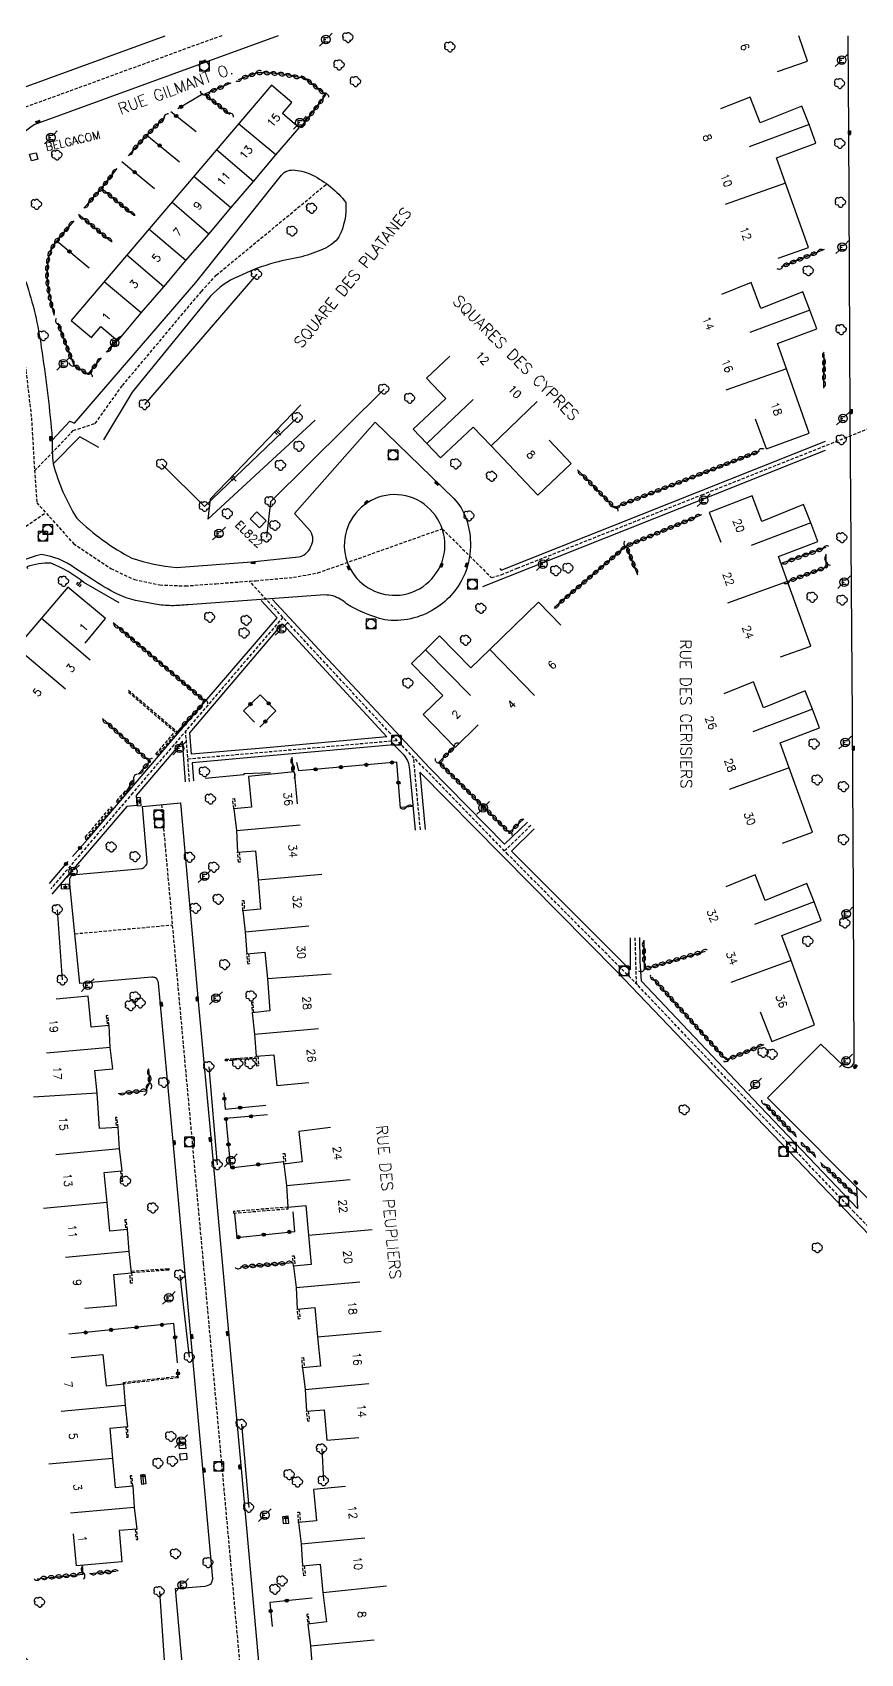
# Model space of a CAD drawing. Header units: millimetres. Extents: x 108999 to 110000, y 127999 to 129001.
# Drawn here: x 109572.3 to 109701.7, y 128747.2 to 129000.5 of the extents above; entities that cross this region are included whole.
import ezdxf
from ezdxf.enums import TextEntityAlignment as Align

# ---------------------------------------------------------------- set-up
doc = ezdxf.new("R2010")
doc.units = ezdxf.units.MM
doc.linetypes.add('DASHED', pattern=[0.75, 0.5, -0.25])
doc.layers.get('0').update_dxf_attribs({"linetype": 'CONTINUOUS'})
for name, color, linetype in [('W0001', 6, 'DASHED'), ('W0008', 7, 'CONTINUOUS'), ('W0100', 7, 'CONTINUOUS'), ('W0112', 1, 'DASHED'), ('W0211', 2, 'CONTINUOUS'), ('W0300', 7, 'CONTINUOUS'), ('W0302', 3, 'CONTINUOUS'), ('W0310', 3, 'CONTINUOUS'), ('W0322', 7, 'CONTINUOUS'), ('W0334', 7, 'CONTINUOUS'), ('W0400', 7, 'CONTINUOUS'), ('W0420', 7, 'CONTINUOUS'), ('W0471', 7, 'CONTINUOUS'), ('W0984', 7, 'CONTINUOUS'), ('W0989', 7, 'CONTINUOUS'), ('W0991', 7, 'CONTINUOUS'), ('W1102', 7, 'CONTINUOUS')]:
    doc.layers.add(name, color=color, linetype=linetype)
doc.styles.get("Standard").update_dxf_attribs({"font": 'romans.shx', "width": 0.85})

# ---------------------------------------------------------------- blocks, each defined once
blk = doc.blocks.new('T300')
for p, q in [((-0.8, 0.51), (-0.86, 0.34)), ((-0.86, 0.34), (-0.86, 0.17)), ((-0.86, 0.17), (-0.74, 0.06)), ((-0.69, 0.63), (-0.8, 0.51)), ((-0.8, -0.06), (-0.74, 0.06)), ((-0.74, 0.06), (-0.69, 0.11)), ((-0.57, 0.69), (-0.69, 0.63)), ((-0.46, 0.69), (-0.57, 0.69)), ((-0.29, 0.63), (-0.46, 0.69)), ((-0.29, 0.63), (-0.17, 0.74)), ((-0.23, 0.57), (-0.29, 0.63)), ((-0.17, 0.74), (-0.06, 0.8)), ((-0.06, 0.8), (0.06, 0.8)), ((0.06, 0.8), (0.23, 0.74)), ((0.23, 0.74), (0.34, 0.63)), ((0.34, 0.63), (0.4, 0.51)), ((0.46, 0.46), (0.34, 0.46)), ((0.4, 0.51), (0.4, 0.46)), ((0.57, 0.4), (0.46, 0.46)), ((0.57, 0.4), (0.69, 0.29)), ((0.69, 0.29), (0.74, 0.17)), ((0.74, 0.06), (0.69, -0.17)), ((0.74, 0.17), (0.74, 0.06)), ((-0.8, -0.17), (-0.8, -0.06)), ((-0.8, -0.23), (-0.8, -0.17)), ((-0.74, -0.34), (-0.8, -0.23)), ((-0.69, -0.4), (-0.74, -0.34)), ((-0.51, -0.46), (-0.69, -0.4)), ((-0.4, -0.46), (-0.51, -0.46)), ((-0.4, -0.46), (-0.34, -0.46)), ((-0.34, -0.46), (-0.34, -0.4)), ((-0.34, -0.51), (-0.34, -0.46)), ((-0.29, -0.63), (-0.34, -0.51)), ((-0.17, -0.74), (-0.29, -0.63)), ((-0.06, -0.8), (-0.17, -0.74)), ((0.06, -0.8), (-0.06, -0.8)), ((0.17, -0.74), (0.06, -0.8)), ((0.23, -0.69), (0.17, -0.74)), ((0.29, -0.46), (0.23, -0.46)), ((0.29, -0.63), (0.23, -0.69)), ((0.46, -0.4), (0.29, -0.46)), ((0.34, -0.51), (0.29, -0.63)), ((0.34, -0.51), (0.34, -0.46)), ((0.57, -0.34), (0.46, -0.4)), ((0.63, -0.29), (0.57, -0.34)), ((0.69, -0.17), (0.63, -0.29))]:
    blk.add_line(p, q)
blk = doc.blocks.new('T471')
for p, q in [((-0.333334, 0.333334), (-0.333334, -0.333334)), ((-0.333334, 0.333334), (0.333334, 0.333334)), ((-0.333334, 0), (0, 0)), ((0.500001, 0.500001), (1.000002, 1.000002)), ((-0.500001, -0.500001), (-1.000002, -1.000002)), ((-0.333334, -0.333334), (0.333334, -0.333334))]:
    blk.add_line(p, q)
blk.add_ellipse((0, 0), major_axis=(0.471405, 0.471405), ratio=1, start_param=5.4977871438, end_param=11.780972451)
blk = doc.blocks.new('T400')
for p, q in [((-0.15, 0.3), (0.15, 0.3)), ((-0.15, -0.25), (-0.15, 0.3)), ((-0.15, 0.15), (0.15, 0.15)), ((-0.15, 0), (0.15, 0)), ((0.15, 0.3), (0.15, -0.25)), ((-0.15, -0.15), (0.15, -0.15)), ((-0.15, -0.25), (-0.15, -0.3)), ((-0.15, -0.3), (0.15, -0.3)), ((0.15, -0.3), (0.15, -0.25))]:
    blk.add_line(p, q)
blk = doc.blocks.new('T420')
for p, q in [((0.75, 0.75), (-0.75, 0.75)), ((-0.75, 0.75), (-0.75, -0.75)), ((0.75, 0.75), (0.75, -0.75)), ((0.75, -0.75), (-0.75, -0.75))]:
    blk.add_line(p, q)
blk.add_ellipse((0, 0), major_axis=(-0.53, 0.53), ratio=1, start_param=3.926991, end_param=10.210176)
blk = doc.blocks.new('t112o')
at = {"color": 0, "linetype": 'Continuous'}
for p, q in [((-0.5, 0.5), (0.5, 0.5)), ((-0.5, -0.5), (-0.5, 0.5)), ((0.5, 0.5), (0.5, -0.5)), ((0.5, -0.5), (-0.5, -0.5))]:
    blk.add_line(p, q, dxfattribs=at)
blk = doc.blocks.new('t310o')
at = {"color": 0, "linetype": 'Continuous'}
for centre, start, end in [((-0.5, 0.38), 216.8699, 323.1304), ((0.5, -0.37), 36.8699, 143.1303)]:
    blk.add_arc(centre, 0.625, start, end, dxfattribs=at)
blk = doc.blocks.new('t211o')
at = {"color": 0, "linetype": 'Continuous'}
for p, q in [((-0.29, 0.5), (-0.29, 0)), ((0, 1), (0, 0)), ((0.29, 0.5), (0.29, 0))]:
    blk.add_line(p, q, dxfattribs=at)
blk = doc.blocks.new('t322o')
at = {"color": 0, "linetype": 'Continuous'}
for radius in [0.25, 0.15]:
    blk.add_circle((0, 0), radius, dxfattribs=at)

msp = doc.modelspace()

# ---------------------------------------------------------------- linework, layer by layer
at = {"layer": 'W0001'}
msp.add_line((109578.98, 128859.69), (109594.2, 128861.07), dxfattribs=at)
for points in [[(109601.92, 129000), (109576.62, 128990.78), (109544.99, 128979.3), (109517.82, 128969.42), (109501.55, 128963.53), (109487.02, 128958.24), (109457.7, 128947.6), (109437.48, 128940.28), (109347.92, 128907.7), (109333.2, 128902.34), (109310.71, 128894.19), (109306.69, 128892.74), (109293.49, 128886.64), (109289.6, 128882.91), (109273.96, 128872.9), (109268.9, 128867.09), (109264.37, 128860.14), (109256.05, 128845.46), (109241.82, 128820.38), (109239.15, 128815.41), (109236.16, 128810.44), (109229.68, 128799.05)], [(109560.33, 128984.87), (109563.49, 128975.28), (109564.81, 128970.88), (109568.28, 128961.22), (109570, 128955.27), (109571.33, 128947.68), (109572.19, 128940.3), (109572.67, 128932.13), (109573.02, 128927.04), (109578.77, 128920.65), (109584.62, 128916.74), (109588.28, 128915.02), (109592.24, 128914.19), (109596.25, 128914.03), (109600.98, 128914.38), (109607.22, 128914.85), (109613.13, 128915.38), (109616.96, 128916.07), (109636.37, 128922.97), (109644.05, 128915.34), (109645.61, 128915.79), (109648.1, 128916.79), (109676.93, 128928.26), (109703.2, 128938.7)], [(109572.67, 128932.01), (109578.72, 128938.3), (109582.16, 128939.43), (109586.4, 128945.33), (109598.75, 128960.05), (109601.07, 128962.58), (109618.34, 128976.85)], [(109433.6, 128762.93), (109474.49, 128811.1), (109493.45, 128833.53), (109498.98, 128840.08), (109521.95, 128866.71), (109536.78, 128884.23), (109554.12, 128904.81), (109563.99, 128916.56), (109566.85, 128919.6), (109570.72, 128922.94), (109574.42, 128925.48)], [(109725.73, 128790.59), (109711.29, 128805.23), (109700.75, 128816.2), (109691.4, 128825.95), (109684.37, 128833.29), (109666.89, 128851.69), (109646.65, 128872.07), (109628.29, 128890.96), (109606.25, 128914.77)], [(109611.47, 128909.13), (109596.42, 128891.51), (109588.04, 128881.72), (109575.2, 128866.7)], [(109596.9, 128883.49), (109596.29, 128891.36)], [(109596.63, 128887.02), (109629.32, 128889.9)], [(109632.96, 128875.94), (109631.9, 128887.25)], [(109592.51, 128879.88), (109593.05, 128873.68), (109595.5, 128846.74), (109599.03, 128808.22), (109603.24, 128762.08), (109605.72, 128734.61), (109605.53, 128730.16), (109601.81, 128720.54)], [(109650.23, 128876.61), (109646.11, 128872.63)], [(109666.48, 128859.07), (109666.68, 128851.9)]]:
    msp.add_lwpolyline(points, dxfattribs=at)
at = {"layer": 'W0008', "flags": 128}
for points in [[(109505.49, 128976.29), (109505.51, 128976.25, 0.0607), (109508.14, 128972.37, 0.046), (109510.89, 128970.13), (109522.79, 128974.45), (109560.9, 128988.27), (109593.09, 129000)], [(109610.76, 129000), (109599.45, 128995.88), (109572.74, 128986.15, 0.1244), (109567.26, 128980.21, 0.0728)], [(109705.8, 129000), (109705.89, 128985.13), (109706.23, 128941.47), (109706.79, 128839.89), (109709.16, 128836.87), (109709.29, 128822.76), (109703.94, 128817.27), (109687.23, 128834.06), (109695.56, 128842.44), (109699.02, 128839.11, 0.2295), (109699.97, 128838.78, 0.1826), (109700.73, 128839.51), (109700.62, 128865.25), (109700.47, 128893.54), (109700.14, 128940.95), (109700.09, 128952.22), (109699.91, 128985.1), (109699.81, 129000, 0.154868)], [(109575.43, 128936.82), (109578.19, 128939.78), (109578.9, 128939.47), (109597.86, 128961.44), (109611.24, 128978.23, -0.2534), (109613.41, 128978.99, -0.0863), (109616.09, 128978.23, -0.1112), (109621.32, 128973.93, -0.1323), (109620.24, 128968.55, -0.1343), (109617.8, 128966.66, -0.0334), (109614.45, 128965.46, 0.0184), (109610.27, 128964.55, 0.0481), (109604.53, 128962.38, 0.108), (109600.14, 128959.25), (109587.95, 128944.28), (109583.46, 128936.86)], [(109571.3, 128961.58, -0.0466), (109573.73, 128951.27, -0.013), (109575.38, 128937.91), (109575.43, 128936.82, 0.0311), (109575.58, 128933.12, 0.0719), (109579.27, 128924.61, 0.0689), (109587.89, 128918.35, 0.051), (109594.85, 128916.92), (109606.58, 128917.78), (109613.91, 128918.57, 0.2519), (109615.81, 128920.08, 0.295), (109615.79, 128922.58), (109613.28, 128925.36), (109625.9, 128939.61), (109638.18, 128927.68, -0.115), (109640.12, 128924.54, -0.0788), (109640.78, 128920.79, -0.1031), (109639.94, 128916.02, -0.078), (109638.06, 128912.92, -0.0769), (109635.29, 128910.49, -0.086), (109631.45, 128908.9, -0.0961), (109627.39, 128908.76, -0.0848), (109621.42, 128911.25, 0.1124), (109619.3, 128912.46, 0.0396), (109618.06, 128912.64), (109596.69, 128911.09, -0.0249), (109594.08, 128910.94, -0.0434), (109591.53, 128911.2), (109588.46, 128911.78, -0.0656), (109585.55, 128912.79, -0.0307), (109581.55, 128915.13), (109578.95, 128916.8, 0.1258), (109573.82, 128918.93, 0.1332), (109567.12, 128915.63)], [(109632.2, 128875.88), (109631.3, 128885.37, 0.0684), (109631.08, 128886.56, 0.0709), (109630.43, 128887.58), (109628.81, 128889.19), (109607.61, 128887.32), (109597.29, 128886.41), (109597.52, 128883.57)], [(109596.48, 128737.58), (109594.69, 128757.37), (109599.31, 128757.78, 0.1843), (109600.25, 128758.19, 0.1166), (109600.55, 128758.92), (109594.38, 128826.67), (109592.03, 128851.98, 0.2242), (109591.6, 128852.78, 0.1244), (109591, 128852.89), (109579.75, 128851.93), (109578.21, 128867.45, -0.1306), (109578.26, 128868.5, -0.0742), (109578.56, 128868.89), (109589.49, 128869.88, 0.0639), (109589.97, 128870.23, 0.2074), (109590.28, 128871), (109589.55, 128879.59), (109595.46, 128880.16), (109598.26, 128849.1), (109600.36, 128826.19), (109603.05, 128796.85), (109604.91, 128776.67), (109609.64, 128723.88, 0.1242)], [(109563.92, 128753.68, 0.0183), (109581, 128737.7, 0.0117)]]:
    msp.add_lwpolyline(points, format="xyb", dxfattribs=at)
for points in [[(109582.74, 128935.68), (109579.75, 128937.33), (109575.58, 128933.13)], [(109642.72, 128913.93), (109677.18, 128927.63), (109696.28, 128935.24)], [(109645.37, 128916.75), (109645.59, 128916.5), (109676.35, 128928.75), (109696.26, 128936.66)], [(109599.36, 128895.98), (109610.58, 128909.06), (109608.09, 128911.75)], [(109649.69, 128877.12), (109646.09, 128873.66), (109634.37, 128885.6), (109617.75, 128903.39), (109609.88, 128911.93)], [(109580.98, 128874.47), (109594.72, 128890.54), (109599.36, 128895.98)], [(109596.28, 128883.4), (109595.8, 128889.78), (109588.54, 128881.3), (109588.65, 128879.71), (109587.09, 128879.55), (109575.39, 128865.86)], [(109609.56, 128884.85), (109605.39, 128884.67), (109605.39, 128884.5), (109599.32, 128883.94)], [(109725.3, 128790.16), (109710.85, 128804.79), (109709.41, 128806.06), (109684.23, 128832.28), (109663.67, 128853.79), (109645.62, 128872.04), (109632.89, 128884.95), (109633.72, 128876)], [(109665.72, 128859.06), (109665.77, 128854.06), (109647.18, 128872.6), (109650.76, 128876.1)], [(109701.12, 128820.11), (109701.27, 128816.78), (109684.95, 128833.84), (109667.52, 128852.29), (109667.29, 128855.39), (109667.25, 128859.08)]]:
    msp.add_lwpolyline(points, dxfattribs=at)
at = {"layer": 'W0008'}
msp.add_lwpolyline([(109629.8, 128912.61, 0.746828), (109632.45, 128927.47, 0.733671), (109622.04, 128916.66, 0.304032)], format="xyb", close=True, dxfattribs=at)
at = {"layer": 'W0008', "flags": 128}
msp.add_lwpolyline([(109597.2, 128887.73), (109596.92, 128891.09), (109611.43, 128908.11), (109627.72, 128890.43), (109607.8, 128888.62)], close=True, dxfattribs=at)
at = {"layer": 'W0100'}
msp.add_line((109687.07, 128935.43), (109685.33, 128940.11), dxfattribs=at)
at = {"layer": 'W0100', "flags": 128}
for points in [[(109688.76, 128994.38), (109693.48, 128996.04), (109692.08, 129000)], [(109688.89, 128965.22), (109693.6, 128966.89), (109690.02, 128976.97), (109688.63, 128980.9), (109694.78, 128983.22), (109693.69, 128986.13), (109692.56, 128989), (109686.04, 128986.36), (109684.51, 128990.42), (109679.87, 128988.57)], [(109637.56, 128949.92), (109633.94, 128946.48), (109636.92, 128943.33), (109631.85, 128938.51), (109633.98, 128936.27), (109636.12, 128934.02), (109641.23, 128938.82), (109644, 128935.93), (109651.34, 128928.23), (109656.52, 128933.17), (109653.07, 128936.79)], [(109689.26, 128902.95), (109693.96, 128904.64), (109690.35, 128914.7), (109688.94, 128918.63), (109695.08, 128920.97), (109693.98, 128923.88), (109692.84, 128926.74), (109686.34, 128924.08), (109684.79, 128928.13), (109678.09, 128925.52), (109679.91, 128920.86)], [(109580.57, 128905.09), (109583.78, 128908.92), (109577.9, 128913.85), (109573.74, 128908.97), (109569.88, 128904.4), (109568.72, 128905.37), (109564.55, 128900.5), (109560.37, 128895.62), (109564.17, 128892.37)], [(109654.89, 128907.89), (109651.41, 128911.48), (109643.82, 128904.1), (109640.87, 128901.21), (109635.97, 128906.21), (109633.78, 128904.06), (109631.58, 128901.9), (109636.46, 128896.92), (109633.4, 128893.92), (109638.41, 128888.81), (109641.98, 128892.31)], [(109689.53, 128873.85), (109694.24, 128875.55), (109690.61, 128885.6), (109689.2, 128889.53), (109695.34, 128891.88), (109694.24, 128894.79), (109693.1, 128897.64), (109686.59, 128894.98), (109685.04, 128899.03), (109680.4, 128897.16)], [(109686.05, 128847.5), (109687.89, 128842.85), (109694.54, 128845.48), (109690.89, 128855.49), (109689.47, 128859.41), (109695.61, 128861.77), (109694.51, 128864.68), (109693.36, 128867.53), (109686.86, 128864.86), (109685.3, 128868.91), (109680.67, 128867.03)], [(109621.24, 128773.32), (109616.26, 128772.84), (109616.73, 128767.98), (109613.93, 128767.71), (109614.32, 128764.39), (109614.56, 128760.95), (109617.31, 128761.2), (109617.73, 128756.74), (109618.28, 128752.16), (109615.39, 128751.81), (109615.8, 128748.44), (109616.03, 128745.06), (109618.8, 128745.29), (109619.19, 128740.62), (109619.6, 128736.16), (109616.85, 128735.85), (109617.24, 128732.5), (109617.46, 128729.15), (109620.22, 128729.38), (109620.68, 128724.54), (109625.66, 128725.01)]]:
    msp.add_lwpolyline(points, dxfattribs=at)
for points in [[(109609.7, 128992.27), (109578.41, 128955.52), (109581.59, 128952.84), (109583.04, 128954.56), (109585.68, 128952.33), (109589.35, 128956.68), (109592.86, 128960.74), (109596.34, 128964.88), (109599.89, 128968.99), (109603.36, 128973.12), (109606.88, 128977.21), (109610.36, 128981.36), (109614.02, 128985.62), (109611.41, 128987.86), (109612.86, 128989.57)], [(109573.21, 128980.7), (109572.18, 128980.45), (109571.89, 128981.47), (109572.93, 128981.72)], [(109608.85, 128924.2), (109607.42, 128925.6), (109606.37, 128924.53), (109607.81, 128923.12)]]:
    msp.add_lwpolyline(points, close=True, dxfattribs=at)
at = {"layer": 'W0100'}
for points in [[(109687.07, 128935.43), (109693.72, 128937.89), (109690.15, 128947.97), (109688.76, 128951.9), (109694.91, 128954.22), (109693.82, 128957.13), (109692.7, 128960), (109686.18, 128957.37), (109684.65, 128961.43), (109680, 128959.58)], [(109613.75, 128879.98), (109613.28, 128884.96), (109606.13, 128884.27), (109606.56, 128879.45), (109603.8, 128879.21), (109604.22, 128875.83), (109604.38, 128872.42), (109607.18, 128872.66), (109607.6, 128868.09), (109607.99, 128863.53), (109605.22, 128863.29), (109605.6, 128859.97), (109605.86, 128856.53), (109608.68, 128856.8), (109609.07, 128852.68), (109609.43, 128847.64), (109606.7, 128847.34), (109607.06, 128844), (109607.32, 128840.57), (109610.09, 128840.77), (109610.54, 128835.97), (109615.52, 128836.44)], [(109588.7, 128880.28), (109589.29, 128880.35), (109588.97, 128880.6), (109589.04, 128880.04), (109589.29, 128880.35)], [(109577.45, 128867.4), (109577.48, 128866.73), (109577.75, 128867.03), (109577.19, 128867), (109577.48, 128866.73)], [(109580.51, 128801.19), (109585.49, 128801.63), (109585.06, 128806.46), (109587.83, 128806.72), (109587.44, 128810.03), (109587.19, 128813.46), (109584.45, 128813.2), (109584.02, 128817.71), (109583.57, 128822.38), (109586.36, 128822.64), (109585.94, 128826.07), (109585.74, 128829.42), (109582.81, 128829.24), (109582.47, 128834.77), (109582.11, 128838.31), (109584.91, 128838.58), (109584.5, 128841.94), (109584.31, 128845.36), (109581.51, 128845.09), (109581.06, 128849.92), (109576.08, 128849.47)], [(109618.92, 128829.4), (109613.95, 128828.81), (109614.51, 128824.05), (109611.65, 128823.71), (109612.05, 128820.34), (109612.27, 128816.98), (109615.05, 128817.22), (109615.46, 128812.6), (109615.88, 128808.01), (109613.13, 128807.77), (109613.53, 128804.41), (109613.72, 128801.05), (109616.48, 128801.29), (109616.89, 128796.73), (109617.35, 128792.15), (109614.56, 128791.87), (109614.97, 128788.5), (109615.18, 128785.08), (109617.94, 128785.33), (109618.36, 128780.55), (109623.34, 128780.99)], [(109578.39, 128793.46), (109583.36, 128793.96), (109583.86, 128789.07), (109586.58, 128789.35), (109586.81, 128785.98), (109587.21, 128782.65), (109584.42, 128782.38), (109584.86, 128777.72), (109585.28, 128773.16), (109588.04, 128773.41), (109588.25, 128770.04), (109588.65, 128766.67), (109585.89, 128766.43), (109586.33, 128761.56), (109579.22, 128760.93), (109578.77, 128765.91)], [(109589.74, 128773.68), (109589.59, 128775.18), (109589.34, 128774.87), (109589.9, 128774.93), (109589.59, 128775.18)], [(109611.98, 128767.57), (109611.87, 128768.64), (109611.62, 128768.33), (109612.18, 128768.38), (109611.87, 128768.64)]]:
    msp.add_lwpolyline(points, dxfattribs=at)
for points in [[(109589.25, 128880.99), (109588.66, 128880.92), (109588.74, 128879.65), (109589.33, 128879.72)], [(109578.12, 128866.78), (109578.09, 128867.45), (109576.82, 128867.35), (109576.85, 128866.69)], [(109589.89, 128775.21), (109590.04, 128773.72), (109589.45, 128773.65), (109589.29, 128775.15)], [(109611.44, 128768.61), (109611.55, 128767.54), (109612.41, 128767.6), (109612.3, 128768.67)]]:
    msp.add_lwpolyline(points, close=True, dxfattribs=at)
at = {"layer": 'W0112'}
for points in [[(109587.35, 128897.74), (109594.96, 128891.25), (109591.84, 128887.6), (109591.65, 128887.77), (109594.6, 128891.22), (109587.19, 128897.55)], [(109603.8, 128879.21), (109603.65, 128880.79), (109603.9, 128880.81), (109604.05, 128879.23)], [(109604.63, 128872.44), (109604.82, 128870.88), (109604.57, 128870.85), (109604.38, 128872.42)], [(109605.22, 128863.28), (109605.15, 128864.87), (109605.4, 128864.88), (109605.47, 128863.31)], [(109606.1, 128856.55), (109606.27, 128854.97), (109606.03, 128854.94), (109605.86, 128856.53)], [(109606.95, 128847.37), (109606.83, 128848.98), (109606.58, 128848.96), (109606.7, 128847.34)], [(109584.31, 128845.36), (109584.12, 128846.89), (109583.87, 128846.86), (109584.05, 128845.33)], [(109607.56, 128840.58), (109607.67, 128839.04), (109607.42, 128839.02), (109607.34, 128840.19), (109602.53, 128839.83), (109602.51, 128840.08), (109607.32, 128840.44), (109607.32, 128840.57)], [(109585.74, 128829.42), (109585.55, 128830.99), (109585.3, 128830.96), (109585.49, 128829.4)], [(109611.65, 128823.71), (109611.55, 128825.33), (109611.79, 128825.35), (109611.9, 128823.74)], [(109586.11, 128822.61), (109586.22, 128821.03), (109586.47, 128821.04), (109586.36, 128822.64)], [(109587.19, 128813.46), (109587.02, 128815.03), (109586.77, 128815), (109586.94, 128813.44)], [(109613.13, 128807.77), (109613, 128809.36), (109613.25, 128809.38), (109613.38, 128807.79)], [(109587.83, 128806.72), (109587.94, 128805.11), (109587.69, 128805.1), (109587.58, 128806.69)], [(109587.8, 128806.97), (109593.64, 128807.4), (109593.66, 128807.14), (109587.83, 128806.72)], [(109613.97, 128801.07), (109614.15, 128799.51), (109613.9, 128799.48), (109613.72, 128801.05)], [(109614.56, 128791.87), (109614.45, 128793.45), (109614.7, 128793.47), (109614.81, 128791.89)], [(109615.44, 128785.1), (109615.61, 128783.56), (109615.36, 128783.53), (109615.18, 128785.08)], [(109586.96, 128782.62), (109587.06, 128781.02), (109587.31, 128781.03), (109587.21, 128782.65)], [(109588.04, 128773.41), (109587.89, 128775), (109587.64, 128774.98), (109587.78, 128773.39)], [(109613.93, 128767.71), (109613.83, 128769.31), (109614.08, 128769.33), (109614.19, 128767.73)], [(109588.4, 128766.65), (109588.55, 128765.04), (109588.8, 128765.07), (109588.65, 128766.67)], [(109614.81, 128760.97), (109614.99, 128759.4), (109614.74, 128759.37), (109614.56, 128760.95)], [(109615.64, 128751.84), (109615.46, 128753.37), (109615.21, 128753.34), (109615.39, 128751.81)]]:
    msp.add_lwpolyline(points, dxfattribs=at)
for points in [[(109586.78, 128881.95), (109585.41, 128880.36), (109585.6, 128880.19), (109586.97, 128881.79)], [(109584.83, 128879.35), (109580.91, 128874.75), (109580.94, 128874.43), (109580.69, 128874.41), (109580.64, 128874.84), (109584.64, 128879.51)], [(109603.76, 128816.03), (109612.29, 128816.73), (109612.27, 128816.98), (109603.74, 128816.28)], [(109595.1, 128790.31), (109586.58, 128789.35), (109586.55, 128789.6), (109595.07, 128790.56)]]:
    msp.add_lwpolyline(points, close=True, dxfattribs=at)
at = {"layer": 'W0211'}
msp.add_lwpolyline([(109614.31, 128942.31), (109600.14, 128927.61), (109599.75, 128924.45)], dxfattribs=at)
at = {"layer": 'W0211', "flags": 128}
msp.add_lwpolyline([(109599.75, 128924.45), (109616.51, 128939.92)], dxfattribs=at)
msp.add_lwpolyline([(109585.89, 128911.38), (109580.37, 128914.55, 0.0827), (109575.23, 128917.57, 0.1095), (109571.49, 128916.99), (109571.58, 128916.76)], format="xyb", dxfattribs=at)
at = {"layer": 'W0302', "flags": 128}
for points in [[(109607.4, 128962.72), (109589.88, 128942.37)], [(109627.29, 128944.77), (109609.53, 128927.19), (109608.92, 128921.65)], [(109592.57, 128933.06), (109599.25, 128926.44), (109613.77, 128940.35)], [(109577.05, 128852.47), (109576.27, 128863.44)], [(109599.93, 128838.92), (109601.23, 128823.6)], [(109596.9, 128793.52), (109595.41, 128806.37)], [(109605.01, 128783.05), (109606.17, 128770.05)], [(109617.56, 128779.19), (109617.84, 128774.22)], [(109592.18, 128756.91), (109593.84, 128733.18)]]:
    msp.add_lwpolyline(points, dxfattribs=at)
at = {"layer": 'W0310'}
for p, q in [((109612.89, 128887.27), (109613.11, 128884.94)), ((109631.85, 128879.57), (109629.85, 128879.41)), ((109604.88, 128807.63), (109613.08, 128808.32)), ((109581.27, 128759.72), (109585.44, 128760.08))]:
    msp.add_line(p, q, dxfattribs=at)
at = {"layer": 'W0310', "flags": 128}
for points in [[(109603.33, 128992.57), (109599.22, 128990.86), (109603.17, 128987.75)], [(109585.54, 128979.23), (109583.12, 128976.16), (109580.37, 128973.03)], [(109583.12, 128976.16), (109588.19, 128971.94)], [(109579.54, 128972.1), (109584.61, 128967.88)], [(109696.04, 128966.59), (109689.36, 128963.9)], [(109576.29, 128955.16), (109578.8, 128948.5), (109581.03, 128947.13), (109583.13, 128949.66)], [(109583.89, 128950.56), (109585.54, 128952.25)], [(109696.02, 128944.93), (109696.06, 128950.27)], [(109676.89, 128925.15), (109665.14, 128920.27), (109657.55, 128913.78), (109653.93, 128910.68)], [(109690.35, 128914.7), (109696.39, 128916.98), (109696.38, 128918.97)], [(109657.55, 128913.78), (109655.3, 128911.85)], [(109594.96, 128891.25), (109599.36, 128895.98), (109584.94, 128908.26)], [(109588.88, 128884.6), (109590.67, 128886.57), (109583.28, 128893.3)], [(109586.97, 128881.79), (109588.22, 128883.83)], [(109686.63, 128842.35), (109680.74, 128839.98), (109669.14, 128852.93)], [(109585.72, 128834.72), (109590.08, 128835.17), (109590.71, 128836.41), (109590.52, 128838.6)], [(109691.74, 128827.93), (109686.76, 128833.19)], [(109694.75, 128824.75), (109692.51, 128827.11)], [(109701, 128818.73), (109695.51, 128823.95)], [(109573.07, 128758.92), (109580.28, 128759.63), (109580.15, 128761.01)]]:
    msp.add_lwpolyline(points, dxfattribs=at)
for points in [[(109614.23, 128985.58), (109618.21, 128990.74), (109615.13, 128993.21, 0.0327), (109610.71, 128994.06, 0.024), (109607.41, 128994.19), (109604.51, 128993.12)], [(109593.03, 128987.23, 0.0092), (109590.24, 128984.48, 0.0103), (109587.29, 128981.25)], [(109578.79, 128971.06), (109576.14, 128967.95, 0.1307), (109574.8, 128964.98, 0.068), (109574.68, 128961.57, 0.0434), (109575.74, 128956.32)]]:
    msp.add_lwpolyline(points, format="xyb", dxfattribs=at)
at = {"layer": 'W0310'}
for points in [[(109657.5, 128932.18), (109663.27, 128926.29), (109685.95, 128935.09)], [(109665.14, 128920.27), (109666.89, 128915.79)], [(109696.32, 128920.02), (109689.34, 128917.51)], [(109649.14, 128877.65), (109646.85, 128875.52), (109635.85, 128886.48), (109638.32, 128888.9)], [(109667.89, 128858.66), (109667.91, 128854.15), (109677.5, 128856.99)]]:
    msp.add_lwpolyline(points, dxfattribs=at)
at = {"layer": 'W0322', "flags": 128}
for points in [[(109599.03, 128990.93), (109595.07, 128988.59)], [(109597.93, 128984.99), (109593.98, 128988.1)], [(109590.24, 128984.48), (109595.31, 128980.27)], [(109586.34, 128980.34), (109591.41, 128976.13)], [(109576.14, 128967.95), (109581.21, 128963.73)], [(109607.86, 128891.96), (109610.4, 128894.52), (109607.91, 128897.03), (109605.33, 128894.52), (109607.06, 128892.72)], [(109629.86, 128879.3), (109629.29, 128886.51), (109613.99, 128885.13), (109613.67, 128886.45)], [(109578.6, 128871.75), (109580.94, 128874.43)], [(109575, 128867.54), (109577.92, 128870.97)], [(109602.27, 128834.84), (109602.46, 128832.29), (109608.8, 128832.9)], [(109609.1, 128831.4), (109602.59, 128830.83), (109603.3, 128823.14), (109611.6, 128824.12)], [(109603.92, 128815.97), (109604.28, 128812.24), (109613.35, 128813.19), (109613.07, 128816.26)], [(109594.99, 128792.66), (109594.45, 128798.78), (109578.02, 128797.12)], [(109595.09, 128790.31), (109595.09, 128791.68)], [(109616.07, 128755.9), (109609.46, 128755.22), (109609.78, 128751.44)]]:
    msp.add_lwpolyline(points, dxfattribs=at)
at = {"layer": 'W0334', "flags": 128}
msp.add_lwpolyline([(109609.56, 128884.85), (109605.39, 128884.67), (109605.39, 128884.5), (109599.32, 128883.94)], dxfattribs=at)
at = {"layer": 'W1102'}
for p, q in [((109610.36, 128981.36), (109604.55, 128986.23)), ((109693.69, 128986.13), (109684.32, 128982.64)), ((109606.88, 128977.21), (109601.1, 128982.18)), ((109603.36, 128973.12), (109597.55, 128978)), ((109690.02, 128976.97), (109680.6, 128973.62)), ((109599.89, 128968.99), (109594.12, 128973.97)), ((109596.34, 128964.88), (109590.54, 128969.76)), ((109592.86, 128960.74), (109587.1, 128965.73)), ((109589.35, 128956.68), (109583.55, 128961.56)), ((109693.82, 128957.13), (109684.45, 128953.64)), ((109690.15, 128947.97), (109680.72, 128944.63)), ((109633.98, 128936.27), (109641.23, 128943.15)), ((109644, 128935.93), (109651.21, 128942.86)), ((109693.98, 128923.88), (109684.63, 128920.35)), ((109690.35, 128914.7), (109680.94, 128911.32)), ((109573.74, 128908.97), (109581.35, 128902.48)), ((109569.88, 128904.4), (109577.52, 128897.94)), ((109633.78, 128904.06), (109640.79, 128896.92)), ((109643.82, 128904.1), (109650.79, 128896.93)), ((109694.24, 128894.79), (109684.89, 128891.24)), ((109690.61, 128885.6), (109681.21, 128882.21)), ((109604.22, 128875.83), (109614.18, 128876.69)), ((109607.6, 128868.09), (109617.56, 128869)), ((109694.51, 128864.68), (109685.16, 128861.12)), ((109605.6, 128859.97), (109615.56, 128860.9)), ((109609.07, 128852.68), (109619.04, 128853.41)), ((109690.89, 128855.49), (109681.49, 128852.08)), ((109607.06, 128844), (109617.02, 128844.91)), ((109584.5, 128841.94), (109574.54, 128841.05)), ((109582.47, 128834.77), (109572.49, 128834.16)), ((109585.94, 128826.07), (109575.99, 128825.15)), ((109612.05, 128820.34), (109622, 128821.27)), ((109584.02, 128817.71), (109574.07, 128816.76)), ((109615.46, 128812.6), (109625.42, 128813.5)), ((109613.53, 128804.41), (109623.49, 128805.31)), ((109616.89, 128796.73), (109626.85, 128797.62)), ((109614.97, 128788.5), (109624.93, 128789.41)), ((109586.81, 128785.98), (109576.85, 128785.04)), ((109584.86, 128777.72), (109574.9, 128776.79)), ((109588.25, 128770.04), (109578.29, 128769.14)), ((109614.32, 128764.39), (109624.27, 128765.31)), ((109617.73, 128756.74), (109627.67, 128757.8)), ((109615.8, 128748.44), (109625.75, 128749.37))]:
    msp.add_line(p, q, dxfattribs=at)
msp.add_lwpolyline([(109587.44, 128810.03), (109577.49, 128809.08)], dxfattribs=at)

# ---------------------------------------------------------------- block references
at = {"layer": 'W0112'}
for p, rotation in [((109595.78, 128779.74), 275.0953900947374), ((109595.94, 128777.98), 95.0953900937936)]:
    msp.add_blockref('t112o', p, dxfattribs=dict(at, rotation=rotation))
at = {"layer": 'W0211'}
for p, rotation in [((109610.43, 128938.27), 226.0267261373981), ((109603.48, 128931.08), 226.0267261373981), ((109579.4, 128914.05), 321.5129903280998)]:
    msp.add_blockref('t211o', p, dxfattribs=dict(at, rotation=rotation))
at = {"layer": 'W0300'}
for p in [(109621.68, 128999.71), (109637.61, 128998.24), (109620.29, 128995.43), (109622.85, 128992.83), (109698.52, 128992.52), (109698.53, 128983.16), (109576.2, 128981.34), (109698.64, 128973.97), (109573, 128973.64), (109616, 128973.03), (109612.94, 128969.46), (109607.4, 128962.72), (109693.61, 128963.26), (109698.73, 128954.06), (109698.74, 128954.07), (109574.07, 128953.11), (109627.29, 128944.77), (109589.88, 128942.37), (109631.32, 128943.35), (109613.77, 128940.35), (109698.78, 128936.86), (109614.03, 128935.85), (109592.57, 128933.06), (109611.13, 128932.88), (109638.52, 128933.1), (109644.13, 128931.14), (109599.25, 128926.44), (109609.53, 128927.19), (109602.84, 128925.31), (109610.27, 128923.47), (109640.6, 128924.97), (109608.92, 128921.65), (109698.86, 128921.56), (109654.17, 128916.4), (109654.17, 128916.4), (109656.07, 128916.8), (109656.07, 128916.8), (109577.22, 128914.74), (109694.22, 128912.25), (109698.9, 128911.81), (109600.07, 128909.12), (109605.79, 128908.64), (109642.46, 128910.52), (109605.46, 128906.66), (109640.06, 128905.53), (109631.05, 128898.84), (109694.52, 128889.34), (109599.27, 128884.99), (109695.01, 128883.72), (109600.19, 128880.73), (109699.12, 128882.67), (109584.7, 128873.23), (109699.11, 128874.39), (109588.4, 128871.74), (109596.91, 128871.62), (109600.72, 128870.08), (109601.42, 128865.07), (109576.27, 128863.44), (109597.87, 128863.67), (109699.33, 128861.34), (109693.54, 128858.51), (109577.05, 128852.47), (109602.41, 128854.87), (109588.42, 128849.83), (109606.54, 128849.97), (109587.71, 128848.45), (109589.2, 128848.88), (109686.57, 128841.14), (109687.97, 128840.85), (109599.93, 128838.92), (109604.46, 128839.39), (109606.39, 128839.38), (109592.91, 128836.45), (109674.23, 128832.18), (109601.23, 128823.6), (109586.91, 128821.03), (109591.18, 128816.83), (109695.02, 128810.61), (109595.41, 128806.37), (109596.9, 128793.52), (109605.01, 128783.05), (109594.01, 128781.14), (109617.56, 128779.19), (109592, 128776.94), (109594.25, 128777.27), (109612.5, 128775.18), (109613.79, 128774.04), (109617.84, 128774.22), (109606.17, 128770.05), (109594.75, 128762.81), (109599.81, 128761.43), (109592.18, 128756.91), (109610.27, 128757.25), (109611.39, 128758.55), (109573.5, 128755.24)]:
    msp.add_blockref('T300', p, dxfattribs=at)
at = {"layer": 'W0310'}
for p, rotation in [((109602.27, 128992.13), 202.5431282930982), ((109605.04, 128993.32), 200.0986738273276), ((109606.12, 128993.71), 200.0986738273276), ((109607.21, 128994.11), 200.0986738273276), ((109608.35, 128994.18), 178.9785465911409), ((109609.5, 128994.14), 177.0560674409304), ((109610.65, 128994.06), 175.13358829072), ((109611.8, 128993.9), 170.9982755194794), ((109612.94, 128993.7), 169.0760121517869), ((109614.07, 128993.47), 167.1537487840944), ((109615.18, 128993.17), 141.2781041399546), ((109616.08, 128992.45), 141.2781041399546), ((109616.98, 128991.72), 141.2781041399546), ((109599.35, 128990.76), 321.7277703771829), ((109600.13, 128991.24), 202.5431282930982), ((109600.26, 128990.04), 321.7277703771829), ((109601.2, 128991.68), 202.5431282930982), ((109601.17, 128989.33), 321.7277703771829), ((109617.06, 128989.24), 52.35383343863473), ((109617.88, 128991), 141.2781041399546), ((109617.76, 128990.16), 52.35383343863473), ((109592.88, 128987.09), 223.6196846713533), ((109602.07, 128988.61), 321.7277703771829), ((109602.98, 128987.9), 321.7277703771829), ((109614.94, 128986.5), 52.35383343863473), ((109615.65, 128987.41), 52.35383343863473), ((109616.35, 128988.33), 52.35383343863473), ((109590.41, 128984.66), 225.4825552568381), ((109591.22, 128985.48), 224.8615983950098), ((109592.05, 128986.29), 224.2406415331816), ((109588.05, 128982.12), 228.1074229367988), ((109588.83, 128982.97), 227.4845706636261), ((109589.61, 128983.82), 226.8617183904534), ((109583.4, 128976.51), 231.7273689164892), ((109584.11, 128977.42), 231.7273689164892), ((109584.83, 128978.33), 231.7273689164892), ((109581.13, 128973.9), 228.7103239454649), ((109581.89, 128974.76), 228.7103239454649), ((109582.65, 128975.63), 228.7103239454649), ((109584, 128975.42), 320.2605273238941), ((109584.89, 128974.68), 320.2605273238941), ((109585.78, 128973.94), 320.2605273238941), ((109580.43, 128971.36), 320.2605273238941), ((109586.67, 128973.2), 320.2605273238941), ((109587.56, 128972.47), 320.2605273238941), ((109577.3, 128969.31), 229.5196464207459), ((109578.05, 128970.19), 229.5196464207459), ((109581.32, 128970.62), 320.2605273238941), ((109582.21, 128969.88), 320.2605273238941), ((109583.1, 128969.14), 320.2605273238941), ((109575.27, 128966.52), 246.0854078344946), ((109575.83, 128967.53), 235.6244266957995), ((109576.55, 128968.43), 229.5196464207459), ((109583.98, 128968.4), 320.2605273238941), ((109574.71, 128964.29), 263.3120258666477), ((109574.9, 128965.43), 256.5463889731898), ((109689.61, 128964), 201.9326536467396), ((109690.68, 128964.43), 201.9326536467396), ((109691.75, 128964.86), 201.9326536467396), ((109692.82, 128965.29), 201.9326536467396), ((109693.9, 128965.72), 201.9326536467396), ((109694.97, 128966.16), 201.9326536467396), ((109574.65, 128961.99), 273.8052310878729), ((109574.62, 128963.14), 268.5586284772602), ((109574.77, 128960.84), 277.7640739283823), ((109574.95, 128959.7), 279.9086285788131), ((109575.17, 128958.56), 282.0531832292439), ((109575.43, 128957.44), 284.1977378796748), ((109576.4, 128954.87), 290.6320232843315), ((109576.81, 128953.78), 290.6320232843315), ((109577.22, 128952.7), 290.6320232843315), ((109577.63, 128951.62), 290.6320232843315), ((109584.7, 128951.39), 45.65527896723486), ((109585.5, 128952.21), 45.65527896723486), ((109578.03, 128950.54), 290.6320232843315), ((109578.44, 128949.46), 290.6320232843315), ((109582.4, 128948.77), 50.2261298843374), ((109696.05, 128949.55), 89.64049084577346), ((109696.04, 128948.39), 89.64049084577346), ((109578.91, 128948.43), 328.5777124824243), ((109579.89, 128947.83), 328.5777124824243), ((109580.88, 128947.23), 328.5777124824243), ((109581.66, 128947.89), 50.2261298843374), ((109696.03, 128946.08), 89.64049084577346), ((109696.04, 128947.24), 89.64049084577346), ((109682.5, 128933.76), 21.21560074763885), ((109683.58, 128934.17), 21.21560074763885), ((109684.66, 128934.59), 21.21560074763885), ((109685.73, 128935.01), 21.21560074763885), ((109658.31, 128931.35), 314.447353165265), ((109676.04, 128931.25), 21.21560074763885), ((109677.12, 128931.67), 21.21560074763885), ((109678.2, 128932.08), 21.21560074763885), ((109679.27, 128932.5), 21.21560074763885), ((109680.35, 128932.92), 21.21560074763885), ((109681.43, 128933.34), 21.21560074763885), ((109659.12, 128930.53), 314.447353165265), ((109659.92, 128929.7), 314.447353165265), ((109660.73, 128928.88), 314.447353165265), ((109669.58, 128928.74), 21.21560074763885), ((109670.66, 128929.16), 21.21560074763885), ((109671.74, 128929.58), 21.21560074763885), ((109672.81, 128929.99), 21.21560074763885), ((109673.89, 128930.41), 21.21560074763885), ((109674.97, 128930.83), 21.21560074763885), ((109661.54, 128928.06), 314.447353165265), ((109662.35, 128927.23), 314.447353165265), ((109663.16, 128926.41), 314.447353165265), ((109664.2, 128926.65), 21.21560074763885), ((109665.28, 128927.07), 21.21560074763885), ((109666.35, 128927.49), 21.21560074763885), ((109667.43, 128927.9), 21.21560074763885), ((109668.51, 128928.32), 21.21560074763885), ((109673.69, 128923.82), 202.5404250831509), ((109674.76, 128924.27), 202.5404250831509), ((109675.83, 128924.71), 202.5404250831509), ((109667.29, 128921.17), 202.5404250831509), ((109668.36, 128921.61), 202.5404250831509), ((109669.42, 128922.05), 202.5404250831509), ((109670.49, 128922.5), 202.5404250831509), ((109671.56, 128922.94), 202.5404250831509), ((109672.62, 128923.38), 202.5404250831509), ((109663.4, 128918.79), 220.5572310786716), ((109664.28, 128919.54), 220.5572310786716), ((109665.16, 128920.28), 202.5404250831509), ((109665.21, 128920.09), 291.3014291319542), ((109665.63, 128919.01), 291.3014291319542), ((109666.22, 128920.72), 202.5404250831509), ((109692.6, 128918.68), 199.7576087206325), ((109693.69, 128919.07), 199.7576087206325), ((109694.78, 128919.46), 199.7576087206325), ((109695.86, 128919.85), 199.7576087206325), ((109659.89, 128915.78), 220.5572310786716), ((109660.77, 128916.53), 220.5572310786716), ((109661.64, 128917.28), 220.5572310786716), ((109662.52, 128918.04), 220.5572310786716), ((109666.05, 128917.94), 291.3014291319542), ((109666.47, 128916.86), 291.3014291319542), ((109690.43, 128917.9), 199.7576087206325), ((109691.52, 128918.29), 199.7576087206325), ((109693.93, 128916.05), 20.68280249009477), ((109695.01, 128916.46), 20.68280249009477), ((109696.09, 128916.87), 20.68280249009477), ((109696.38, 128917.82), 90.10625740082678), ((109657.26, 128913.53), 220.6251707648238), ((109658.13, 128914.28), 220.5572310786716), ((109659.01, 128915.03), 220.5572310786716), ((109690.69, 128914.83), 20.68280249009477), ((109691.77, 128915.23), 20.68280249009477), ((109692.85, 128915.64), 20.68280249009477), ((109654.63, 128911.27), 220.6251707648238), ((109655.5, 128912.02), 220.6251707648238), ((109656.38, 128912.78), 220.6251707648238), ((109585.82, 128907.51), 139.582945017743), ((109586.7, 128906.76), 139.582945017743), ((109587.57, 128906.01), 139.582945017743), ((109588.45, 128905.26), 139.582945017743), ((109589.33, 128904.52), 139.582945017743), ((109590.21, 128903.77), 139.582945017743), ((109591.09, 128903.02), 139.582945017743), ((109591.97, 128902.27), 139.582945017743), ((109592.85, 128901.52), 139.582945017743), ((109593.73, 128900.77), 139.582945017743), ((109594.61, 128900.02), 139.582945017743), ((109595.49, 128899.27), 139.582945017743), ((109596.37, 128898.52), 139.582945017743), ((109597.25, 128897.78), 139.582945017743), ((109598.13, 128897.03), 139.582945017743), ((109598.89, 128895.47), 47.00958678682542), ((109599.01, 128896.28), 139.582945017743), ((109596.53, 128892.94), 47.00958678682542), ((109597.32, 128893.78), 47.00958678682542), ((109598.11, 128894.63), 47.00958678682542), ((109584.09, 128892.56), 137.6387448031458), ((109584.95, 128891.78), 137.6387448031458), ((109585.8, 128891), 137.6387448031458), ((109595.74, 128892.09), 47.00958678682542), ((109586.65, 128890.23), 137.6387448031458), ((109587.51, 128889.45), 137.6387448031458), ((109588.36, 128888.67), 137.6387448031458), ((109589.21, 128887.89), 137.6387448031458), ((109637.37, 128887.97), 44.41878797892394), ((109638.19, 128888.78), 44.41878797892394), ((109589.66, 128885.46), 47.63874480310903), ((109590.07, 128887.11), 137.6387448031458), ((109590.44, 128886.31), 47.63874480310903), ((109613, 128886.12), 275.4515576859085), ((109635.98, 128886.35), 135.0939214356193), ((109636.54, 128887.16), 44.41878797892394), ((109636.79, 128885.53), 135.0939214356193), ((109587.57, 128882.77), 58.2771748729594), ((109588.18, 128883.76), 58.2771748729594), ((109613.11, 128884.97), 275.4515576859085), ((109637.61, 128884.72), 135.0939214356193), ((109638.43, 128883.9), 135.0939214356193), ((109639.25, 128883.09), 135.0939214356193), ((109640.07, 128882.27), 135.0939214356193), ((109640.89, 128881.46), 135.0939214356193), ((109641.7, 128880.64), 135.0939214356193), ((109630.78, 128879.49), 184.5228653297621), ((109642.52, 128879.83), 135.0939214356193), ((109643.34, 128879.01), 135.0939214356193), ((109644.16, 128878.2), 135.0939214356193), ((109644.98, 128877.38), 135.0939214356193), ((109645.79, 128876.56), 135.0939214356193), ((109646.61, 128875.75), 135.0939214356193), ((109647.45, 128876.08), 222.8550233811442), ((109648.3, 128876.86), 222.8550233811442), ((109667.89, 128857.51), 270.2766296704852), ((109667.9, 128856.35), 270.2766296704852), ((109667.91, 128855.2), 270.2766296704852), ((109671.33, 128855.16), 16.54285502971595), ((109672.44, 128855.49), 16.54285502971595), ((109673.55, 128855.82), 16.54285502971595), ((109674.65, 128856.15), 16.54285502971595), ((109675.76, 128856.48), 16.54285502971595), ((109676.87, 128856.81), 16.54285502971595), ((109668.01, 128854.18), 16.54285502971595), ((109669.12, 128854.5), 16.54285502971595), ((109669.57, 128852.46), 131.8338893997019), ((109670.23, 128854.83), 16.54285502971595), ((109670.34, 128851.6), 131.8338893997019), ((109671.11, 128850.73), 131.8338893997019), ((109671.88, 128849.87), 131.8338893997019), ((109672.65, 128849.01), 131.8338893997019), ((109673.42, 128848.15), 131.8338893997019), ((109674.19, 128847.29), 131.8338893997019), ((109674.96, 128846.43), 131.8338893997019), ((109675.73, 128845.57), 131.8338893997019), ((109676.5, 128844.71), 131.8338893997019), ((109677.27, 128843.85), 131.8338893997019), ((109678.04, 128842.99), 131.8338893997019), ((109678.81, 128842.13), 131.8338893997019), ((109679.58, 128841.27), 131.8338893997019), ((109680.35, 128840.41), 131.8338893997019), ((109681.27, 128840.19), 201.9045756083967), ((109682.34, 128840.62), 201.9045756083967), ((109683.42, 128841.05), 201.9045756083967), ((109684.49, 128841.49), 201.9045756083967), ((109685.56, 128841.92), 201.9045756083967), ((109590.61, 128837.57), 95.02077951917335), ((109589.17, 128835.08), 5.925527297801607), ((109590.19, 128835.39), 62.73553243981654), ((109590.71, 128836.42), 95.02077951917335), ((109586.87, 128834.84), 5.925527297801607), ((109588.02, 128834.96), 5.925527297801607), ((109686.98, 128832.96), 133.4153843399667), ((109687.77, 128832.12), 133.4153843399667), ((109688.56, 128831.28), 133.4153843399667), ((109689.36, 128830.44), 133.4153843399667), ((109690.15, 128829.6), 133.4153843399667), ((109690.94, 128828.76), 133.4153843399667), ((109693.16, 128826.42), 133.5260901086307), ((109693.95, 128825.59), 133.5260901086307), ((109696.35, 128823.16), 136.3703691530755), ((109697.19, 128822.36), 136.3703691530755), ((109698.02, 128821.56), 136.3703691530755), ((109698.86, 128820.76), 136.3703691530755), ((109699.69, 128819.97), 136.3703691530755), ((109700.53, 128819.17), 136.3703691530755), ((109605.03, 128807.64), 4.83782077741731), ((109606.18, 128807.74), 4.83782077741731), ((109607.33, 128807.83), 4.83782077741731), ((109608.48, 128807.93), 4.83782077741731), ((109609.63, 128808.03), 4.83782077741731), ((109610.78, 128808.13), 4.83782077741731), ((109611.93, 128808.22), 4.83782077741731), ((109574.76, 128759.09), 5.647461691222407), ((109575.91, 128759.2), 5.647461691222407), ((109577.06, 128759.32), 5.647461691222407), ((109578.2, 128759.43), 5.647461691222407), ((109579.35, 128759.54), 5.647461691222407), ((109580.26, 128759.86), 95.10823340354439), ((109582.42, 128759.82), 4.873746890325424), ((109583.58, 128759.92), 4.873746890325424), ((109584.73, 128760.01), 4.873746890325424), ((109573.61, 128758.97), 5.647461691222407)]:
    msp.add_blockref('t310o', p, dxfattribs=dict(at, rotation=rotation))
at = {"layer": 'W0322'}
for p, rotation in [((109594.79, 128987.46), 141.727770377183), ((109595.58, 128988.9), 210.5749346701283), ((109592.23, 128982.83), 320.2605273238941), ((109588.33, 128978.68), 320.2605273238941), ((109578.13, 128966.29), 320.2605273238941), ((109606.41, 128895.57), 224.2016844419161), ((109609.25, 128895.69), 134.7949926883965), ((109608.74, 128892.85), 45.22452089130899), ((109624.53, 128886.08), 185.1178968881173), ((109628.52, 128886.44), 185.1178968881173), ((109616.57, 128885.37), 185.1178968881173), ((109620.55, 128885.72), 185.1178968881173), ((109629.54, 128883.29), 94.52286533000452), ((109579.77, 128873.09), 49.57926361055499), ((109577.59, 128870.58), 49.57926361055499), ((109602.34, 128833.92), 274.3248158057452), ((109602.6, 128830.75), 275.310233437022), ((109604.82, 128832.52), 5.416404374354054), ((109606.5, 128831.17), 185.0003606359254), ((109602.97, 128826.77), 275.310233437022), ((109603.65, 128823.18), 6.750949894429771), ((109607.63, 128823.65), 6.750949894429771), ((109608.51, 128812.68), 5.937466078791772), ((109612.49, 128813.1), 5.937466078791772), ((109604.53, 128812.27), 5.937466078791772), ((109580.66, 128797.39), 185.7571290979006), ((109584.64, 128797.79), 185.7571290979006), ((109588.62, 128798.19), 185.7571290979006), ((109592.6, 128798.59), 185.7571290979006), ((109594.64, 128796.64), 95.08117594207552), ((109595.09, 128790.99), 95.08117594207552), ((109612.09, 128755.49), 185.8275677994539), ((109609.57, 128753.87), 274.942961995861)]:
    msp.add_blockref('t322o', p, dxfattribs=dict(at, rotation=rotation))
at = {"layer": 'W0400'}
for p, rotation in [((109599.09, 128995.95), 109.7114320501705), ((109573.23, 128986.55), 109.4714274213895), ((109700.01, 128984.85), 0.5862817412420984), ((109700.29, 128941.28), 359.9671546859645), ((109575.19, 128937.07), 0.01069278340295021), ((109635.55, 128930.06), 45.15488338868689), ((109624.54, 128927.08), 310.7395956152796), ((109606.86, 128917.66), 90), ((109621.77, 128916.86), 19.33427066879422), ((109636.25, 128917.23), 158.0702333754493), ((109640.2, 128917.28), 166.8554580205787), ((109700.62, 128888.69), 359.9317602186578), ((109592.5, 128848.65), 185.2995438495518), ((109598.09, 128849.49), 183.7315746075436), ((109700.92, 128838.95), 326.9609818531333), ((109600.13, 128827.56), 5.335039507961645), ((109594.49, 128827.05), 5.349393592212932), ((109701.01, 128820.84), 43.63593872735969), ((109602.86, 128797.24), 3.218667996617277), ((109597.25, 128796.76), 183.9938006597839), ((109599.15, 128775.84), 183.0809347525708), ((109604.77, 128776.35), 185.3192978726426)]:
    msp.add_blockref('T400', p, dxfattribs=dict(at, rotation=rotation))
at = {"layer": 'W0420'}
for p in [(109599.19, 128995.23), (109628.68, 128934.47), (109573.97, 128921.76), (109574.72, 128922.81), (109641.07, 128914.29), (109625.26, 128908.07), (109629.19, 128889.92), (109629.19, 128889.92), (109592.06, 128878.26), (109592.15, 128876.97), (109664.8, 128853.86), (109596.88, 128827.16), (109689.7, 128825.65), (109690.92, 128826.32), (109699.13, 128817.88), (109601.44, 128776.45)]:
    msp.add_blockref('T420', p, dxfattribs=at)
at = {"layer": 'W0471'}
for p in [(109618.2, 128999.39), (109698.8, 128996.17), (109614.14, 128986.42), (109575.23, 128984.11), (109698.88, 128966.95), (109585.19, 128952.04), (109577.18, 128948.76), (109699, 128940.19), (109677.23, 128927.42), (109601.49, 128922.21), (109652.09, 128917.43), (109652.09, 128917.43), (109699.18, 128914.63), (109611.27, 128907.33), (109595.32, 128888.66), (109699.35, 128889.57), (109642.79, 128879.36), (109642.79, 128879.36), (109578.69, 128869.42), (109599.25, 128868.67), (109699.51, 128862.82), (109580.99, 128851.67), (109601.02, 128849.63), (109699.47, 128839.85), (109685.29, 128836.14), (109603.36, 128824.28), (109593.67, 128802.79), (109595.6, 128780.42), (109608.65, 128768.84), (109595.74, 128757.93)]:
    msp.add_blockref('T471', p, dxfattribs=at)

# ---------------------------------------------------------------- texts
at = {"layer": 'W0984'}
for s, rotation, p in [('BELGACOM', 13.353, (109578.67, 128983.56)), ('EL822', 315.7044, (109606.2, 128922.11))]:
    msp.add_text(s, height=1.25, rotation=rotation, dxfattribs=at).set_placement(p, align=Align.MIDDLE)
at = {"layer": 'W0989'}
for s, rotation, p in [('RUE GILMANT O.', 20.0239, (109594.7, 128991.72)), ('SQUARE DES PLATANES', 50.8363, (109622.43, 128962.17)), ('SQUARES DES CYPRES', 315.2014, (109647.86, 128949.59)), ('RUE DES CERISIERS', 270.3055, (109674.47, 128894.02)), ('RUE DES PEUPLIERS', 275.2374, (109628.01, 128817.76))]:
    msp.add_text(s, height=1.75, rotation=rotation, dxfattribs=at).set_placement(p, align=Align.MIDDLE)
at = {"layer": 'W0991'}
for s, rotation, p in [('6', 289.4833, (109683.68, 128998.25)), ('15', 49.5912, (109610.03, 128986.81)), ('13', 50.0196, (109605.73, 128981.77)), ('8', 290.4827, (109677.81, 128984.06)), ('11', 49.2799, (109602.23, 128977.65)), ('10', 290.4827, (109680.78, 128977.41)), ('9', 49.9473, (109598.19, 128973.45)), ('7', 49.1805, (109595.03, 128969.33)), ('12', 289.5418, (109683.8, 128969.09)), ('5', 49.9577, (109591.72, 128965.31)), ('3', 49.1381, (109588.22, 128961.2)), ('1', 49.8771, (109583.88, 128956.1)), ('14', 290.4464, (109677.95, 128955.07)), ('12', 313.5125, (109642.66, 128949.63)), ('16', 290.4464, (109680.91, 128948.42)), ('10', 313.5125, (109647.71, 128944.38)), ('18', 289.5055, (109688.61, 128941.7)), ('8', 313.6102, (109650.26, 128934.55)), ('20', 290.6985, (109682.72, 128923.45)), ('22', 290.6985, (109681.11, 128915.11)), ('1', 49.5351, (109580.36, 128907.54)), ('24', 289.7576, (109684.16, 128906.8)), ('3', 49.7936, (109578.3, 128901.2)), ('6', 44.1745, (109653.54, 128901.69)), ('5', 49.4783, (109573.09, 128897.41)), ('2', 44.4188, (109638.54, 128893.95)), ('4', 44.4855, (109647.21, 128895.52)), ('26', 290.7578, (109678.37, 128892.64)), ('28', 290.7578, (109681.37, 128886.01)), ('36', 275.4516, (109612.29, 128880.73)), ('30', 289.8169, (109684.43, 128877.69)), ('34', 275.1979, (109613.05, 128872.61)), ('32', 275.1979, (109613.71, 128864.67)), ('32', 290.8349, (109678.64, 128862.51)), ('30', 274.176, (109614.35, 128856.83)), ('34', 290.8349, (109681.65, 128855.88)), ('28', 274.176, (109615.23, 128848.86)), ('36', 289.894, (109689.39, 128849.17)), ('19', 275.2633, (109575.66, 128845.27)), ('26', 275.4337, (109615.92, 128840.66)), ('17', 273.5299, (109576.23, 128837.91)), ('15', 273.5299, (109577.19, 128829.99)), ('24', 276.7509, (109620.01, 128825.41)), ('13', 275.4355, (109577.87, 128821.21)), ('22', 275.1864, (109620.87, 128817.12)), ('11', 275.4355, (109578.6, 128813.19)), ('20', 275.1864, (109621.63, 128809.15)), ('9', 275.1153, (109579.34, 128805.19)), ('18', 275.1494, (109622.35, 128801.21)), ('16', 275.1494, (109623.08, 128793.26)), ('7', 275.7571, (109577.93, 128789.25)), ('14', 274.9805, (109623.8, 128785.15)), ('5', 275.3059, (109578.72, 128781.19)), ('3', 275.3059, (109579.42, 128773.22)), ('12', 275.4975, (109622.38, 128769.3)), ('1', 275.1082, (109580.15, 128765.17)), ('10', 276.0736, (109623.19, 128761.33)), ('8', 276.0736, (109623.82, 128753.34))]:
    msp.add_text(s, height=1.25, rotation=rotation, dxfattribs=at).set_placement(p, align=Align.MIDDLE)

doc.saveas('drawing.dxf')
